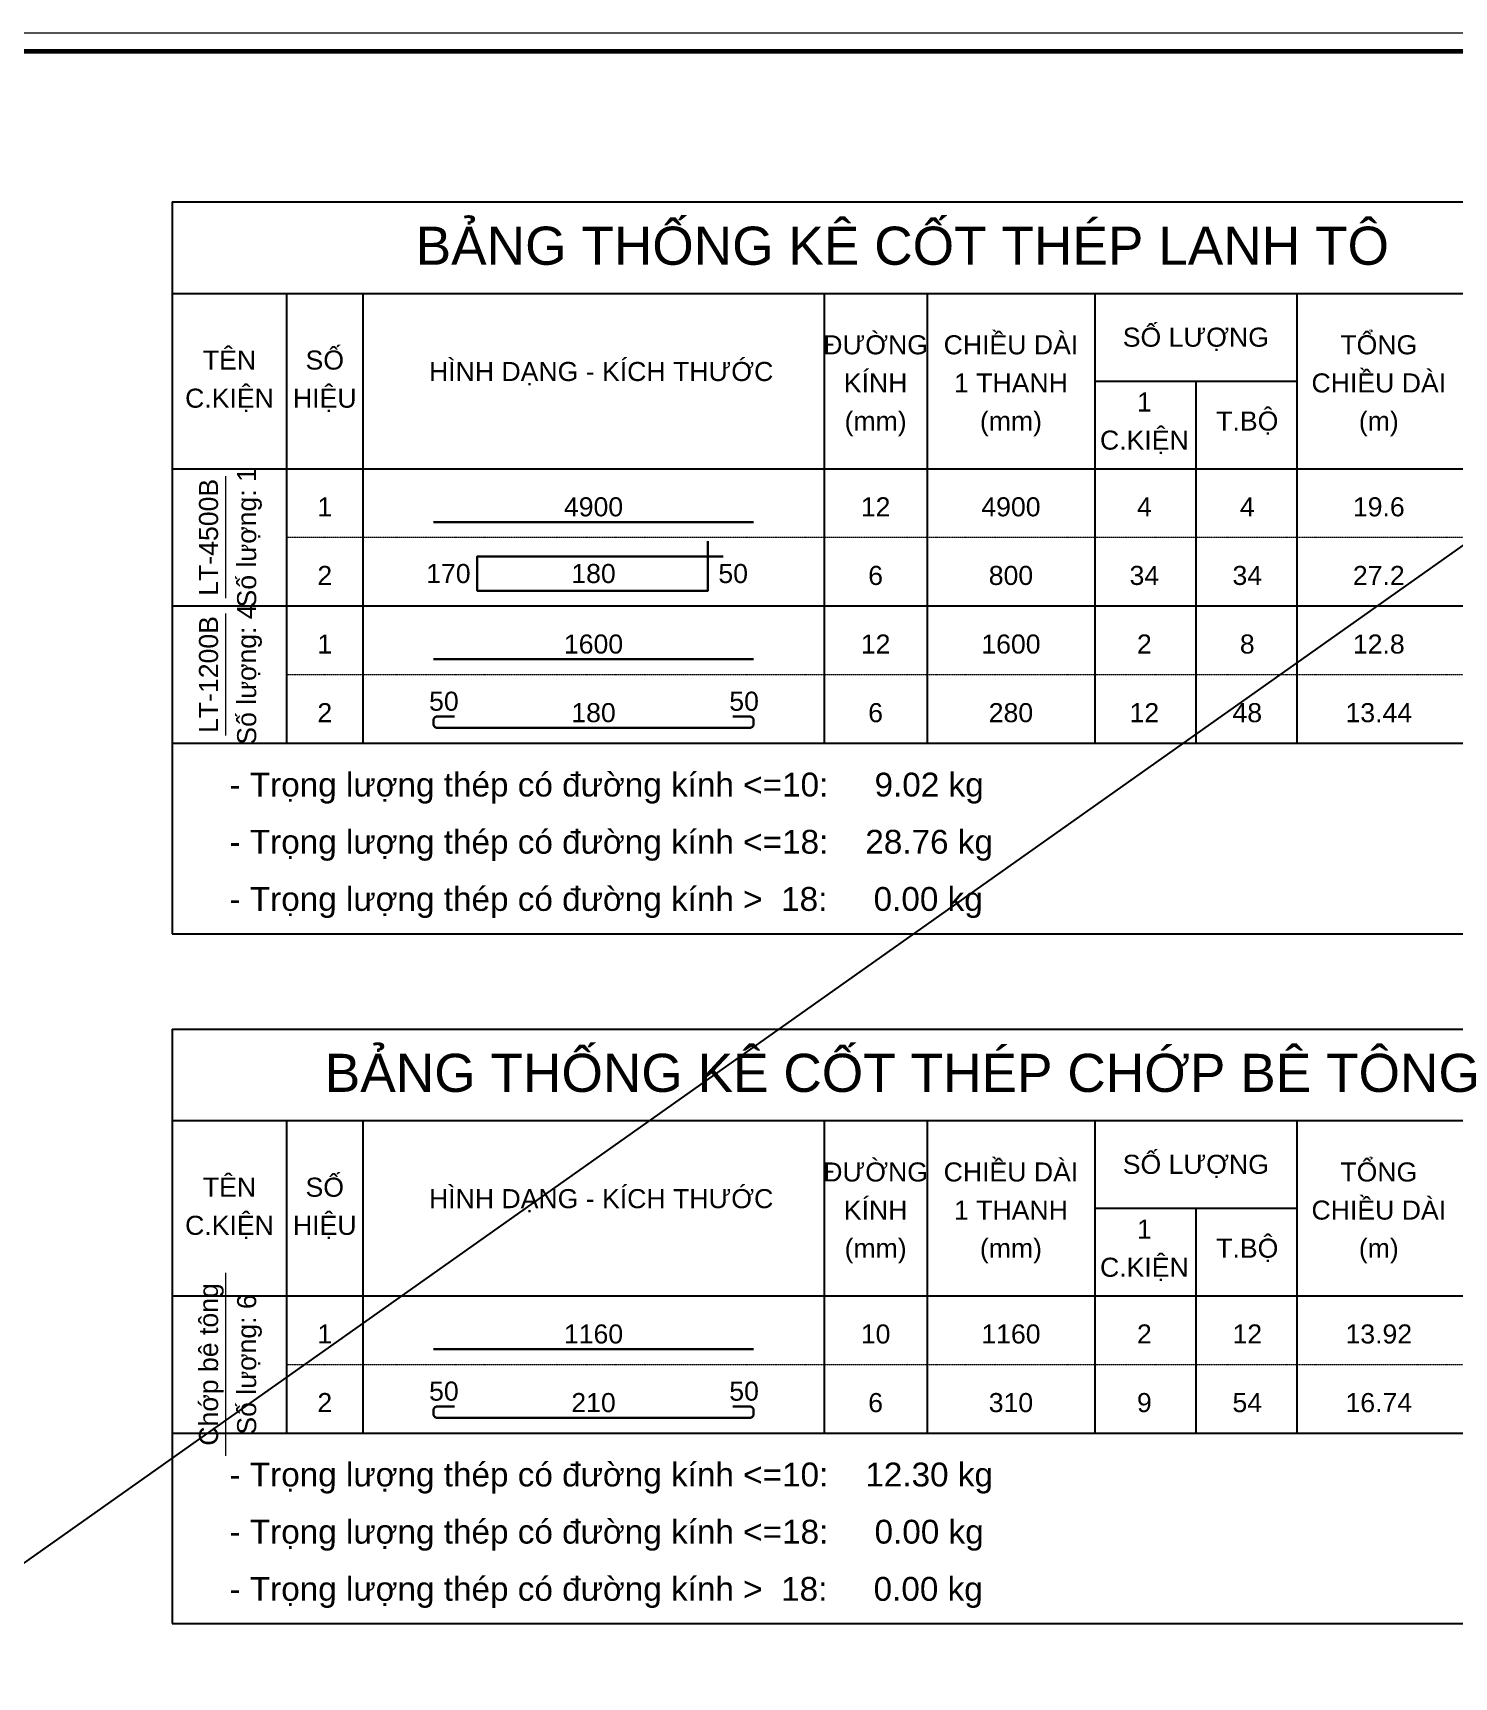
# Model space of a CAD drawing. Header units: millimetres. Extents: x 19378 to 270036, y -611253 to -548347.
# Drawn here: x 239102 to 248423, y -559131 to -548347 of the extents above; entities that cross this region are included whole.
import ezdxf
from ezdxf.enums import TextEntityAlignment as Align

# ---------------------------------------------------------------- set-up
doc = ezdxf.new("R2010")
doc.units = ezdxf.units.MM
doc.header["$MEASUREMENT"] = 0
doc.linetypes.add('HIDDEN', pattern=[0.375, 0.25, -0.125])
doc.layers.get('Defpoints').update_dxf_attribs({"color": 1})
doc.layers.add('KCS_Plotter', color=11, linetype='Continuous', plot=False)
doc.layers.add('Khungten_LCDI', color=7, linetype='Continuous')
for name, color, linetype, lineweight in [('LC MANH DUT', 35, 'HIDDEN', 5), ('LC Net dam 1', 30, 'Continuous', 30), ('LC Net thay', 7, 'Continuous', 25), ('LC Text1', 3, 'Continuous', 20)]:
    doc.layers.add(name, color=color, linetype=linetype, lineweight=lineweight)
doc.styles.add('Hoa', font='micross.ttf')
doc.styles.add('Khungten', font='VHAVAN.TTF', dxfattribs={"width": 0.9, "height": 5000})
doc.styles.add('Thuong', font='micross.ttf')
doc.styles.add('Title', font='VHBLACK.TTF', dxfattribs={"width": 0.8})

# ---------------------------------------------------------------- blocks, each defined once
blk = doc.blocks.new('Nha o can bo nhan vien Trung doan')
at = {"layer": 'Defpoints', "lineweight": 0}
blk.add_lwpolyline([(-1200, -14850), (-1200, 14850), (40800, 14850), (40800, -14850)], close=True, dxfattribs=at)
at = {"layer": 'Khungten_LCDI', "color": 5, "lineweight": 60}
blk.add_lwpolyline([(0, -14650), (0, 14650), (40600, 14650), (40600, -14650)], close=True, dxfattribs=at)
at = {"color": 7, "style": 'Khungten', "width": 0.8}
for tag, p in [('REVISION', (39499, -10746)), ('NGAYHT', (39546, -11609))]:
    blk.add_attdef(tag, text='', height=200, dxfattribs=at).set_placement(p, align=Align.CENTER)
at = {"layer": 'LC Text1', "style": 'Title', "width": 1.485915}
for tag, p, p2 in [('TENBANVE1', (36913, -8886), (40339, -8886)), ('TENBANVE2', (36913, -9562), (40339, -9562))]:
    blk.add_attdef(tag, text='', height=250, dxfattribs=at).set_placement(p, p2, align=Align.FIT)
at = {"layer": 'LC Text1', "style": 'Title', "width": 0.7}
blk.add_attdef('SOBANVE', text='', height=250, dxfattribs=at).set_placement((39562, -13896), align=Align.CENTER)

msp = doc.modelspace()

# ---------------------------------------------------------------- linework, layer by layer
at = {"layer": 'KCS_Plotter', "ltscale": 2}
msp.add_line((228035.6, -566167.2), (253235.6, -548347.2), dxfattribs=at)
at = {"layer": 'LC MANH DUT'}
for p, q in [((240766.5, -551655.5), (249591.5, -551655.5)), ((240766.5, -552105.5), (249591.5, -552105.5)), ((240766.5, -552555.5), (249591.5, -552555.5)), ((240766.5, -553005.5), (249591.5, -553005.5)), ((240766.5, -557080.5), (249591.5, -557080.5)), ((240766.5, -557530.5), (249591.5, -557530.5))]:
    msp.add_line(p, q, dxfattribs=at)
at = {"layer": 'LC Net dam 1'}
for points in [[(241729, -551555.5), (243829, -551555.5)], [(243629, -551780.5), (242016.5, -551780.5), (242016.5, -552005.5), (243529, -552005.5), (243529, -551680.5)], [(241729, -552455.5), (243829, -552455.5)], [(241729, -556980.5), (243829, -556980.5)]]:
    msp.add_lwpolyline(points, dxfattribs=at)
for points in [[(241866.5, -552830.5), (241754, -552830.5, 0.4142136), (241729, -552855.5), (241729, -552880.5, 0.4142136), (241754, -552905.5), (243804, -552905.5, 0.4142136), (243829, -552880.5), (243829, -552855.5, 0.4142136), (243804, -552830.5), (243691.5, -552830.5)], [(241866.5, -557355.5), (241754, -557355.5, 0.4142136), (241729, -557380.5), (241729, -557405.5, 0.4142136), (241754, -557430.5), (243804, -557430.5, 0.4142136), (243829, -557405.5), (243829, -557380.5, 0.4142136), (243804, -557355.5), (243691.5, -557355.5)]]:
    msp.add_lwpolyline(points, format="xyb", dxfattribs=at)
at = {"layer": 'LC Net thay'}
for p, q in [((240016.5, -549455.5), (249591.5, -549455.5)), ((240016.5, -549455.5), (240016.5, -554255.5)), ((240016.5, -550055.5), (249591.5, -550055.5)), ((240766.5, -550055.5), (240766.5, -553005.5)), ((241266.5, -550055.5), (241266.5, -553005.5)), ((244291.5, -550055.5), (244291.5, -553005.5)), ((244966.5, -550055.5), (244966.5, -553005.5)), ((246066.5, -550055.5), (246066.5, -553005.5)), ((247391.5, -550055.5), (247391.5, -553005.5)), ((246066.5, -550630.5), (247391.5, -550630.5)), ((246729, -550630.5), (246729, -553005.5)), ((240016.5, -551205.5), (249591.5, -551205.5)), ((240016.5, -552105.5), (249591.5, -552105.5)), ((240016.5, -553005.5), (249591.5, -553005.5)), ((240016.5, -554255.5), (249591.5, -554255.5)), ((240016.5, -554880.5), (249591.5, -554880.5)), ((240016.5, -554880.5), (240016.5, -558780.5)), ((240016.5, -555480.5), (249591.5, -555480.5)), ((240766.5, -555480.5), (240766.5, -557530.5)), ((241266.5, -555480.5), (241266.5, -557530.5)), ((244291.5, -555480.5), (244291.5, -557530.5)), ((244966.5, -555480.5), (244966.5, -557530.5)), ((246066.5, -555480.5), (246066.5, -557530.5)), ((247391.5, -555480.5), (247391.5, -557530.5)), ((246066.5, -556055.5), (247391.5, -556055.5)), ((246729, -556055.5), (246729, -557530.5)), ((240016.5, -556630.5), (249591.5, -556630.5)), ((240016.5, -557530.5), (249591.5, -557530.5)), ((240016.5, -558780.5), (249591.5, -558780.5))]:
    msp.add_line(p, q, dxfattribs=at)
at = {"layer": 'LC Text1'}
for p, q in [((240366.5, -552055.5), (240366.5, -551255.5)), ((240366.5, -552955.5), (240366.5, -552155.5)), ((240016.5, -553005.5), (249591.5, -553005.5)), ((240366.5, -557680.5), (240366.5, -556480.5)), ((240016.5, -557530.5), (249591.5, -557530.5))]:
    msp.add_line(p, q, dxfattribs=at)

# ---------------------------------------------------------------- block references
at = {"layer": 'LC Net thay', "xscale": 0.6, "yscale": 0.6, "zscale": 0.6}
msp.add_blockref('Nha o can bo nhan vien Trung doan', (228755.6, -557257.2), dxfattribs=at)

# ---------------------------------------------------------------- texts
at = {"layer": 'LC Text1', "color": 4, "style": 'Hoa'}
for s, p in [('BẢNG THỐNG KÊ CỐT THÉP LANH TÔ', (244804, -549868)), ('BẢNG THỐNG KÊ CỐT THÉP CHỚP BÊ TÔNG', (244804, -555293))]:
    msp.add_text(s, height=250, dxfattribs=at).set_placement(p, align=Align.CENTER)
at = {"layer": 'LC Text1'}
for s, style, p in [('ĐƯỜNG', 'Hoa', (244629, -550455.5)), ('CHIỀU DÀI', 'Hoa', (245516.5, -550455.5)), ('SỐ LƯỢNG', 'Hoa', (246729, -550405.5)), ('TỔNG', 'Hoa', (247929, -550455.5)), ('TÊN', 'Hoa', (240391.5, -550555.5)), ('SỐ', 'Hoa', (241016.5, -550555.5)), ('HÌNH DẠNG - KÍCH THƯỚC', 'Hoa', (242829, -550630.5)), ('KÍNH', 'Hoa', (244629, -550705.5)), ('1 THANH', 'Hoa', (245516.5, -550705.5)), ('CHIỀU DÀI', 'Hoa', (247929, -550705.5)), ('C.KIỆN', 'Hoa', (240391.5, -550805.5)), ('HIỆU', 'Hoa', (241016.5, -550805.5)), ('1', 'Hoa', (246391.5, -550830.5)), ('(mm)', 'Thuong', (244629, -550955.5)), ('(mm)', 'Thuong', (245516.5, -550955.5)), ('T.BỘ', 'Hoa', (247066.5, -550955.5)), ('(m)', 'Thuong', (247929, -550955.5)), ('C.KIỆN', 'Hoa', (246391.5, -551080.5)), ('SỐ LƯỢNG', 'Hoa', (246729, -555830.5)), ('ĐƯỜNG', 'Hoa', (244629, -555880.5)), ('CHIỀU DÀI', 'Hoa', (245516.5, -555880.5)), ('TỔNG', 'Hoa', (247929, -555880.5)), ('TÊN', 'Hoa', (240391.5, -555980.5)), ('SỐ', 'Hoa', (241016.5, -555980.5)), ('HÌNH DẠNG - KÍCH THƯỚC', 'Hoa', (242829, -556055.5)), ('KÍNH', 'Hoa', (244629, -556130.5)), ('1 THANH', 'Hoa', (245516.5, -556130.5)), ('CHIỀU DÀI', 'Hoa', (247929, -556130.5)), ('C.KIỆN', 'Hoa', (240391.5, -556230.5)), ('HIỆU', 'Hoa', (241016.5, -556230.5)), ('1', 'Hoa', (246391.5, -556255.5)), ('T.BỘ', 'Hoa', (247066.5, -556380.5)), ('(mm)', 'Thuong', (244629, -556380.5)), ('(mm)', 'Thuong', (245516.5, -556380.5)), ('(m)', 'Thuong', (247929, -556380.5)), ('C.KIỆN', 'Hoa', (246391.5, -556505.5))]:
    msp.add_text(s, height=125, dxfattribs=dict(at, style=style)).set_placement(p, align=Align.CENTER)
at = {"layer": 'LC Text1', "style": 'Hoa'}
for s, p in [('Số lượng: 1', (240566.5, -551655.5)), ('LT-4500B', (240316.5, -551655.5)), ('Số lượng: 4', (240566.5, -552555.5)), ('LT-1200B', (240316.5, -552555.5)), ('Chớp bê tông', (240316.5, -557080.5)), ('Số lượng: 6', (240566.5, -557080.5))]:
    msp.add_text(s, height=125, rotation=90.00021, dxfattribs=at).set_placement(p, align=Align.CENTER)
for s, p in [('1', (241016.5, -551555.5)), ('4900', (242779, -551555.5)), ('12', (244629, -551555.5)), ('4900', (245516.5, -551555.5)), ('4', (246391.5, -551555.5)), ('4', (247066.5, -551555.5)), ('19.6', (247929, -551555.5)), ('2', (241016.5, -552005.5)), ('180', (242779, -551993)), ('6', (244629, -552005.5)), ('1', (241016.5, -552455.5)), ('1600', (242779, -552455.5)), ('12', (244629, -552455.5)), ('1600', (245516.5, -552455.5)), ('2', (246391.5, -552455.5)), ('8', (247066.5, -552455.5)), ('12.8', (247929, -552455.5)), ('50', (241797.8, -552830.5)), ('50', (243766.5, -552830.5)), ('2', (241016.5, -552905.5)), ('180', (242779, -552905.5)), ('6', (244629, -552905.5)), ('1', (241016.5, -556980.5)), ('1160', (242779, -556980.5)), ('10', (244629, -556980.5)), ('1160', (245516.5, -556980.5)), ('2', (246391.5, -556980.5)), ('12', (247066.5, -556980.5)), ('13.92', (247929, -556980.5)), ('50', (241797.8, -557355.5)), ('50', (243766.5, -557355.5)), ('2', (241016.5, -557430.5)), ('210', (242779, -557430.5)), ('6', (244629, -557430.5))]:
    msp.add_text(s, height=125, dxfattribs=at).set_placement(p, align=Align.BOTTOM_CENTER)
msp.add_text('170', height=125, dxfattribs=at).set_placement((241972.8, -551993), align=Align.BOTTOM_RIGHT)
msp.add_text('50', height=125, dxfattribs=at).set_placement((243597.8, -551993), align=Align.BOTTOM_LEFT)
at = {"layer": 'LC Text1', "color": 7, "style": 'Hoa'}
for s, p in [('800', (245516.5, -552005.5)), ('34', (246391.5, -552005.5)), ('34', (247066.5, -552005.5)), ('27.2', (247929, -552005.5)), ('280', (245516.5, -552905.5)), ('12', (246391.5, -552905.5)), ('48', (247066.5, -552905.5)), ('13.44', (247929, -552905.5)), ('310', (245516.5, -557430.5)), ('9', (246391.5, -557430.5)), ('54', (247066.5, -557430.5)), ('16.74', (247929, -557430.5))]:
    msp.add_text(s, height=125, dxfattribs=at).set_placement(p, align=Align.BOTTOM_CENTER)
at = {"layer": 'LC Text1', "style": 'Hoa'}
for s, p in [('- Trọng lượng thép có đường kính <=10:     9.02 kg', (240391.5, -553355.5)), ('- Trọng lượng thép có đường kính <=18:    28.76 kg', (240391.5, -553730.5)), ('- Trọng lượng thép có đường kính >  18:     0.00 kg', (240391.5, -554105.5)), ('- Trọng lượng thép có đường kính <=10:    12.30 kg', (240391.5, -557880.5)), ('- Trọng lượng thép có đường kính <=18:     0.00 kg', (240391.5, -558255.5)), ('- Trọng lượng thép có đường kính >  18:     0.00 kg', (240391.5, -558630.5))]:
    msp.add_text(s, height=156.25, dxfattribs=at).set_placement(p)

doc.saveas('drawing.dxf')
